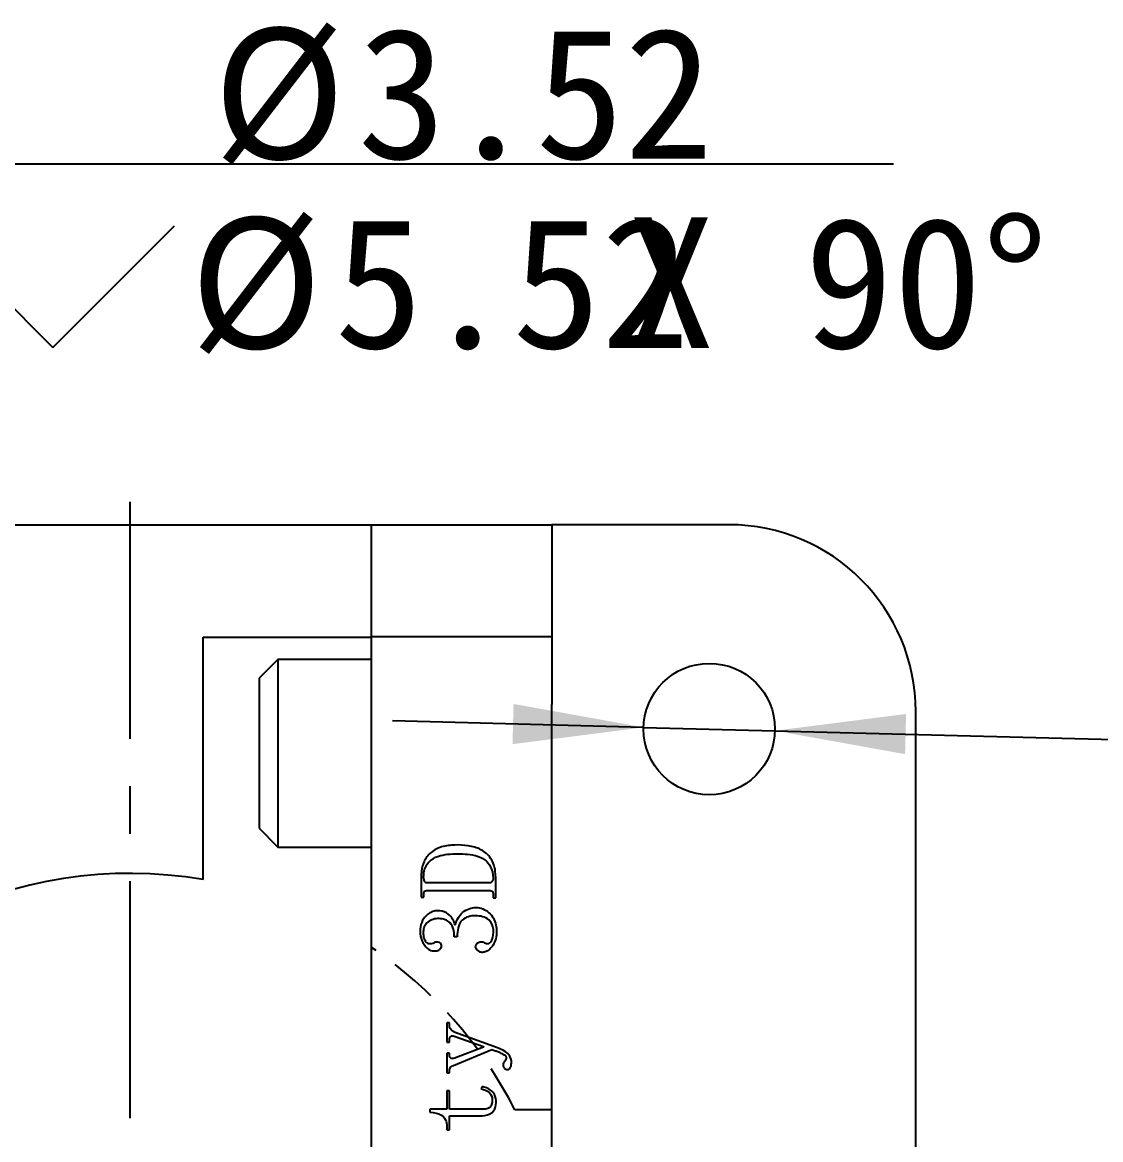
# Model space of a CAD drawing. Extents: x 2 to 295, y 1 to 209.
# Drawn here: x 177.33 to 206.21, y 140.77 to 170.7 of the extents above; entities that cross this region are included whole.
import ezdxf

# ---------------------------------------------------------------- set-up
doc = ezdxf.new("R2010")
doc.units = 0
for name, pattern in [('SLD-实线', [0]), ('SLD-点画线', [10.16, 6.35, -1.27, 1.27, -1.27]), ('SLD-虚线', [1.905, 1.27, -0.635])]:
    doc.linetypes.add(name, pattern=pattern)
doc.layers.get('0').update_dxf_attribs({"linetype": 'CONTINUOUS'})
doc.layers.add('DIM', color=5, linetype='SLD-实线')
doc.layers.add('中心线', color=1, linetype='SLD-点画线')
doc.styles.add('SLDTEXTSTYLE11', font='', dxfattribs={"width": 0.67})
doc.styles.add('SLDTEXTSTYLE12', font='')
doc.styles.get('SLDTEXTSTYLE11').set_extended_font_data('宋体')
doc.styles.get('SLDTEXTSTYLE12').set_extended_font_data('宋体')
doc.dimstyles.new('SLDDIMSTYLE4', dxfattribs={"dimtxt": 3.5, "dimasz": 3.5, "dimexe": 0, "dimexo": 0.0625, "dimgap": 0.875, "dimtad": 0, "dimtih": 1, "dimtoh": 1, "dimrnd": 1e-09, "dimzin": 12, "dimdsep": 46, "dimtxsty": 'SLDTEXTSTYLE11', "dimsah": 1, "dimcen": 0, "dimadec": 0, "dimazin": 0, "dimtfac": 1, "dimtmove": 0, "dimatfit": 3, "dimfxl": 0, "dimtolj": 1, "dimtzin": 12, "dimarcsym": 0})
doc.dimstyles.new('SLDDIMSTYLE5', dxfattribs={"dimtxt": 3.5, "dimasz": 3.5, "dimexe": 0, "dimexo": 0.0625, "dimgap": 0.875, "dimtad": 0, "dimtih": 1, "dimtoh": 1, "dimrnd": 1e-09, "dimzin": 12, "dimdsep": 46, "dimtxsty": 'SLDTEXTSTYLE11', "dimsah": 1, "dimcen": 0, "dimadec": 0, "dimazin": 0, "dimtfac": 1, "dimtmove": 0, "dimatfit": 3, "dimfxl": 0, "dimtolj": 1, "dimtzin": 12, "dimarcsym": 0})
doc.dimstyles.new('SLDDIMSTYLE6', dxfattribs={"dimtxt": 3.5, "dimasz": 3.5, "dimexe": 0, "dimexo": 0.0625, "dimgap": 0.875, "dimtad": 0, "dimtih": 1, "dimtoh": 1, "dimrnd": 1e-09, "dimzin": 12, "dimdsep": 46, "dimtxsty": 'SLDTEXTSTYLE11', "dimsah": 1, "dimcen": 0, "dimadec": 0, "dimazin": 0, "dimtfac": 1, "dimtmove": 0, "dimatfit": 3, "dimfxl": 0, "dimtolj": 1, "dimtzin": 12, "dimarcsym": 0})

# ---------------------------------------------------------------- blocks, each defined once
blk = doc.blocks.new('_D_13')
at = {"layer": 'DIM'}
for p, q in [((193.967, 151.815), (187.239, 151.986)), ((193.967, 151.815), (197.484, 151.725)), ((197.484, 151.725), (206.998, 151.483)), ((206.998, 151.483), (220.622, 151.483))]:
    blk.add_line(p, q, dxfattribs=at)
for points in [[(193.967, 151.815), (190.482, 152.442), (190.455, 151.365)], [(197.484, 151.725), (200.969, 151.098), (200.996, 152.174)]]:
    blk.add_solid(points, dxfattribs=at)
at = {"layer": 'DIM', "char_height": 3.5, "attachment_point": 1, "style": 'SLDTEXTSTYLE12'}
for s, insert in [('3*', (208.586, 155.556)), ('%%c', (211.308, 155.556)), ('3.52', (215.178, 155.556))]:
    blk.add_mtext(s, dxfattribs=dict(at, insert=insert))
blk = doc.blocks.new('SW_SYMBOL_HOLE_SINK')
at = {"layer": 'DIM', "color": 0}
for p, q in [((0, 875), (800, 75)), ((800, 75), (1600, 875))]:
    blk.add_line(p, q, dxfattribs=at)
blk = doc.blocks.new('_D_14')
at = {"layer": 'DIM'}
for p, q in [((166.085, 154.17), (173.301, 166.909)), ((173.301, 166.909), (200.655, 166.909)), ((163.366, 149.369), (166.085, 154.17)), ((163.366, 149.369), (160.049, 143.513))]:
    blk.add_line(p, q, dxfattribs=at)
for points in [[(166.085, 154.17), (168.279, 156.95), (167.341, 157.481)], [(163.366, 149.369), (161.172, 146.589), (162.109, 146.059)]]:
    blk.add_solid(points, dxfattribs=at)
at = {"layer": 'DIM', "xscale": 0.004072727272727273, "yscale": 0.004072727272727273, "zscale": 0.004072727272727273}
blk.add_blockref('SW_SYMBOL_HOLE_SINK', (174.888, 161.685), dxfattribs=at)
at = {"layer": 'DIM', "char_height": 3.5, "attachment_point": 1, "style": 'SLDTEXTSTYLE12'}
for s, insert in [('%%c', (182.434, 170.545)), ('3.52 ', (186.304, 170.545)), ('%%c', (181.813, 165.471)), (' X 90°', (191.128, 165.471)), ('5.52', (185.683, 165.471))]:
    blk.add_mtext(s, dxfattribs=dict(at, insert=insert))
blk = doc.blocks.new('_D_15')
at = {"layer": 'DIM'}
for p, q in [((170.268, 142.242), (164.479, 145.675)), ((170.268, 142.242), (190.15, 130.452)), ((190.15, 130.452), (208.218, 119.738)), ((208.218, 119.738), (220.481, 119.738))]:
    blk.add_line(p, q, dxfattribs=at)
blk.add_arc((180.209, 136.347), 11.557, 305.8114, 334.2771, dxfattribs=at)
for points in [[(170.268, 142.242), (167.532, 144.491), (166.983, 143.564)], [(190.15, 130.452), (192.886, 128.204), (193.435, 129.13)]]:
    blk.add_solid(points, dxfattribs=at)
at = {"layer": 'DIM', "char_height": 3.5, "attachment_point": 1, "style": 'SLDTEXTSTYLE12'}
for s, insert in [('%%c', (209.805, 123.811)), ('23.12', (213.675, 123.811))]:
    blk.add_mtext(s, dxfattribs=dict(at, insert=insert))
blk = doc.blocks.new('SW_CENTERMARKSYMBOL_0')
at = {"layer": '中心线', "color": 0}
blk.add_line((0, 5), (0, 22.045), dxfattribs=at)

msp = doc.modelspace()

# ---------------------------------------------------------------- linework, layer by layer
at = {"color": 7, "linetype": 'SLD-实线'}
for p, q in [((162.253, 157.242), (186.68, 157.242)), ((186.68, 157.242), (191.504, 157.242)), ((186.68, 154.242), (186.68, 157.242)), ((191.504, 157.242), (191.504, 154.242)), ((196.253, 157.242), (191.504, 157.242)), ((182.165, 154.233), (186.68, 154.233)), ((182.165, 147.738), (182.165, 154.233)), ((186.68, 136.347), (186.68, 154.242)), ((191.504, 154.242), (186.68, 154.242)), ((191.504, 154.242), (191.504, 152.427)), ((184.168, 153.633), (183.665, 153.131)), ((186.68, 153.633), (184.168, 153.633)), ((184.168, 153.633), (184.168, 151.121)), ((183.665, 153.131), (183.665, 149.111)), ((191.504, 130.698), (191.504, 152.427)), ((201.253, 137.855), (201.253, 152.242)), ((184.168, 151.121), (184.168, 148.608)), ((183.665, 149.111), (184.168, 148.608)), ((184.168, 148.608), (186.68, 148.608)), ((188.004, 147.264), (188.075, 147.264)), ((189.934, 147.251), (190.004, 147.251)), ((188.975, 146.209), (188.893, 146.209)), ((188.695, 143.904), (188.695, 143.383)), ((188.765, 143.904), (188.695, 143.904)), ((190.051, 143.234), (188.893, 143.655)), ((188.695, 143.383), (188.765, 143.383)), ((188.893, 143.544), (189.677, 143.271)), ((188.695, 143.085), (188.695, 142.565)), ((188.765, 143.085), (188.695, 143.085)), ((188.87, 142.763), (189.899, 143.184)), ((189.677, 143.246), (188.882, 142.949)), ((189.677, 143.271), (189.677, 143.246)), ((188.695, 142.565), (188.765, 142.565)), ((189.642, 142.192), (189.619, 142.131)), ((188.695, 142.081), (188.695, 141.585)), ((188.765, 142.081), (188.695, 142.081)), ((188.765, 141.585), (188.765, 142.081)), ((188.239, 141.585), (188.239, 141.511)), ((188.695, 141.585), (188.239, 141.585)), ((188.239, 141.511), (188.332, 141.498)), ((188.765, 141.039), (188.765, 141.411)), ((188.695, 141.039), (188.765, 141.039))]:
    msp.add_line(p, q, dxfattribs=at)
at = {"color": 7, "linetype": 'SLD-虚线'}
msp.add_line((191.504, 141.573), (190.518, 141.573), dxfattribs=at)
at = {"color": 7, "linetype": 'SLD-实线'}
msp.add_circle((195.725, 151.77), 1.759, dxfattribs=at)
for centre, radius, start, end in [((196.253, 152.242), 5, 0, 90), ((180.209, 136.347), 11.557, 80.2556, 300.8663)]:
    msp.add_arc(centre, radius, start, end, dxfattribs=at)
at = {"color": 7, "linetype": 'SLD-虚线'}
msp.add_arc((180.209, 136.347), 11.557, 26.8832, 55.9505, dxfattribs=at)
at = {"color": 7, "linetype": 'SLD-实线'}
for points, knots in [([(188.239, 148.435), (188.164, 148.363), (188.107, 148.276), (188.03, 148.086), (188.011, 147.983), (188.003, 147.829), (188.004, 147.778), (188.004, 147.675), (188.004, 147.521), (188.004, 147.366), (188.004, 147.264)], [0, 0, 0, 0, 0.25, 0.25, 0.5, 0.5, 0.625, 0.625, 0.75, 1, 1, 1, 1]), ([(190.004, 147.251), (190.004, 147.37), (190.004, 147.488), (190.004, 147.724), (190.009, 147.843), (189.977, 148.078), (189.94, 148.196), (189.81, 148.4), (189.717, 148.483), (189.503, 148.594), (189.384, 148.626), (189.147, 148.662), (189.027, 148.667), (188.786, 148.66), (188.667, 148.646), (188.435, 148.577), (188.325, 148.52), (188.239, 148.435)], [0, 0, 0, 0, 0.125, 0.125, 0.25, 0.25, 0.375, 0.375, 0.5, 0.5, 0.625, 0.625, 0.75, 0.75, 0.875, 0.875, 1, 1, 1, 1]), ([(188.279, 148.268), (188.35, 148.324), (188.435, 148.357), (188.608, 148.402), (188.696, 148.414), (188.875, 148.428), (188.964, 148.43), (189.142, 148.426), (189.231, 148.421), (189.408, 148.396), (189.496, 148.377), (189.621, 148.326), (189.66, 148.306), (189.733, 148.254), (189.765, 148.221), (189.851, 148.118), (189.893, 148.037), (189.926, 147.906), (189.932, 147.861), (189.936, 147.771), (189.935, 147.723), (189.911, 147.685)], [0, 0, 0, 0, 0.125, 0.125, 0.25, 0.25, 0.375, 0.375, 0.5, 0.5, 0.625, 0.625, 0.6875, 0.6875, 0.75, 0.75, 0.875, 0.875, 0.9375, 0.9375, 1, 1, 1, 1]), ([(188.098, 147.691), (188.085, 147.715), (188.08, 147.742), (188.074, 147.796), (188.074, 147.822), (188.077, 147.902), (188.085, 147.956), (188.131, 148.11), (188.194, 148.201), (188.279, 148.268)], [0, 0, 0, 0, 0.125, 0.125, 0.25, 0.25, 0.5, 0.5, 1, 1, 1, 1]), ([(189.911, 147.685), (189.906, 147.677), (189.9, 147.67), (189.893, 147.665), (189.886, 147.659), (189.878, 147.655), (189.87, 147.652), (189.86, 147.649), (189.85, 147.648), (189.84, 147.648), (189.798, 147.648), (189.756, 147.648), (189.713, 147.648), (189.545, 147.648), (189.376, 147.648), (189.208, 147.648), (189.023, 147.648), (188.838, 147.648), (188.653, 147.648), (188.584, 147.648), (188.515, 147.648), (188.445, 147.648), (188.402, 147.648), (188.359, 147.648), (188.315, 147.648), (188.288, 147.648), (188.261, 147.648), (188.234, 147.648), (188.217, 147.648), (188.2, 147.648), (188.183, 147.648), (188.171, 147.648), (188.158, 147.647), (188.146, 147.65), (188.138, 147.653), (188.131, 147.656), (188.124, 147.661), (188.118, 147.665), (188.112, 147.671), (188.107, 147.677), (188.104, 147.682), (188.101, 147.686), (188.098, 147.691)], [0, 0, 0, 0, 0.000026605, 0.000026605, 0.000026605, 0.000053399, 0.000053399, 0.000053399, 0.000083756, 0.000083756, 0.000083756, 0.000208923, 0.000208923, 0.000208923, 0.000709589, 0.000709589, 0.000709589, 0.001259308, 0.001259308, 0.001259308, 0.001465103, 0.001465103, 0.001465103, 0.001593855, 0.001593855, 0.001593855, 0.001674408, 0.001674408, 0.001674408, 0.001724804, 0.001724804, 0.001724804, 0.001761767, 0.001761767, 0.001761767, 0.001785491, 0.001785491, 0.001785491, 0.001809143, 0.001809143, 0.001809143, 0.001825539, 0.001825539, 0.001825539, 0.001825539]), ([(188.075, 147.264), (188.075, 147.28), (188.075, 147.297), (188.075, 147.313), (188.075, 147.33), (188.074, 147.346), (188.076, 147.363), (188.077, 147.376), (188.079, 147.39), (188.085, 147.403), (188.088, 147.411), (188.092, 147.419), (188.098, 147.425)], [0, 0, 0, 0, 0.0000495397, 0.0000495397, 0.0000495397, 0.0000991016, 0.0000991016, 0.0000991016, 0.0001408266, 0.0001408266, 0.0001408266, 0.0001663059, 0.0001663059, 0.0001663059, 0.0001663059]), ([(188.098, 147.425), (188.111, 147.439), (188.13, 147.446), (188.168, 147.451), (188.187, 147.45), (188.244, 147.45), (188.358, 147.45), (188.624, 147.45), (189.004, 147.45), (189.384, 147.45), (189.65, 147.45), (189.764, 147.45), (189.821, 147.45), (189.84, 147.451), (189.878, 147.446), (189.897, 147.439), (189.911, 147.425)], [0, 0, 0, 0, 0.03125, 0.03125, 0.0625, 0.0625, 0.125, 0.25, 0.5, 0.75, 0.875, 0.9375, 0.9375, 0.96875, 0.96875, 1, 1, 1, 1]), ([(189.911, 147.425), (189.916, 147.419), (189.921, 147.412), (189.924, 147.404), (189.929, 147.393), (189.931, 147.38), (189.933, 147.367), (189.935, 147.348), (189.934, 147.329), (189.934, 147.309), (189.934, 147.29), (189.934, 147.271), (189.934, 147.251)], [0, 0, 0, 0, 0.0000241275, 0.0000241275, 0.0000241275, 0.000062422, 0.000062422, 0.000062422, 0.0001199191, 0.0001199191, 0.0001199191, 0.0001775448, 0.0001775448, 0.0001775448, 0.0001775448]), ([(189.162, 146.892), (189.216, 146.926), (189.273, 146.954), (189.397, 146.989), (189.461, 146.994), (189.588, 146.981), (189.65, 146.962), (189.763, 146.903), (189.813, 146.863), (189.858, 146.817)], [0, 0, 0, 0, 0.25, 0.25, 0.5, 0.5, 0.75, 0.75, 1, 1, 1, 1]), ([(188.735, 146.811), (188.669, 146.861), (188.589, 146.89), (188.466, 146.905), (188.424, 146.906), (188.343, 146.894), (188.303, 146.88), (188.23, 146.842), (188.196, 146.818), (188.134, 146.763), (188.105, 146.734), (188.032, 146.633), (188.002, 146.554), (187.964, 146.31), (187.993, 146.137), (188.129, 145.93), (188.193, 145.869), (188.31, 145.829), (188.352, 145.824), (188.435, 145.827), (188.481, 145.836), (188.507, 145.869)], [0, 0, 0, 0, 0.125, 0.125, 0.1875, 0.1875, 0.25, 0.25, 0.3125, 0.3125, 0.375, 0.375, 0.5, 0.5, 0.75, 0.75, 0.875, 0.875, 0.9375, 0.9375, 1, 1, 1, 1]), ([(188.782, 146.576), (188.745, 146.615), (188.699, 146.645), (188.598, 146.683), (188.543, 146.691), (188.436, 146.694), (188.381, 146.688), (188.278, 146.658), (188.229, 146.633), (188.186, 146.6)], [0, 0, 0, 0, 0.25, 0.25, 0.5, 0.5, 0.75, 0.75, 1, 1, 1, 1]), ([(188.917, 146.52), (188.941, 146.591), (188.971, 146.662), (189.05, 146.791), (189.098, 146.85), (189.162, 146.892)], [0, 0, 0, 0, 0.5, 0.5, 1, 1, 1, 1]), ([(189.104, 146.65), (189.045, 146.596), (189.015, 146.52), (188.981, 146.367), (188.975, 146.288), (188.975, 146.209)], [0, 0, 0, 0, 0.5, 0.5, 1, 1, 1, 1]), ([(189.823, 146.656), (189.775, 146.7), (189.715, 146.727), (189.591, 146.76), (189.526, 146.766), (189.398, 146.768), (189.334, 146.763), (189.21, 146.725), (189.152, 146.694), (189.104, 146.65)], [0, 0, 0, 0, 0.25, 0.25, 0.5, 0.5, 0.75, 0.75, 1, 1, 1, 1]), ([(189.858, 146.817), (189.947, 146.726), (189.997, 146.607), (190.036, 146.358), (190.033, 146.23), (189.973, 146.051), (189.944, 145.994), (189.869, 145.893), (189.823, 145.847), (189.738, 145.804), (189.707, 145.794), (189.645, 145.786), (189.612, 145.787), (189.552, 145.809), (189.526, 145.829), (189.484, 145.875), (189.467, 145.905), (189.466, 145.937)], [0, 0, 0, 0, 0.25, 0.25, 0.5, 0.5, 0.625, 0.625, 0.75, 0.75, 0.8125, 0.8125, 0.875, 0.875, 0.9375, 0.9375, 1, 1, 1, 1]), ([(189.899, 146.116), (189.943, 146.204), (189.952, 146.303), (189.931, 146.494), (189.895, 146.59), (189.823, 146.656)], [0, 0, 0, 0, 0.5, 0.5, 1, 1, 1, 1]), ([(188.186, 146.6), (188.151, 146.574), (188.123, 146.54), (188.083, 146.462), (188.072, 146.419), (188.062, 146.334), (188.061, 146.29), (188.075, 146.204), (188.087, 146.163), (188.104, 146.123)], [0, 0, 0, 0, 0.25, 0.25, 0.5, 0.5, 0.75, 0.75, 1, 1, 1, 1]), ([(188.893, 146.209), (188.893, 146.275), (188.888, 146.341), (188.855, 146.467), (188.827, 146.527), (188.782, 146.576)], [0, 0, 0, 0, 0.5, 0.5, 1, 1, 1, 1]), ([(188.104, 146.123), (188.119, 146.086), (188.144, 146.052), (188.216, 146.019), (188.258, 146.022), (188.317, 146.03), (188.336, 146.033), (188.359, 146.051), (188.366, 146.058), (188.382, 146.068), (188.391, 146.071), (188.419, 146.075), (188.437, 146.073), (188.474, 146.066), (188.492, 146.059), (188.507, 146.048)], [0, 0, 0, 0, 0.25, 0.25, 0.5, 0.5, 0.625, 0.625, 0.6875, 0.6875, 0.75, 0.75, 0.875, 0.875, 1, 1, 1, 1]), ([(188.507, 146.048), (188.514, 146.044), (188.521, 146.037), (188.525, 146.03), (188.53, 146.023), (188.534, 146.015), (188.536, 146.007), (188.541, 145.993), (188.542, 145.977), (188.542, 145.962), (188.542, 145.945), (188.539, 145.928), (188.533, 145.912), (188.527, 145.897), (188.518, 145.882), (188.507, 145.869)], [0, 0, 0, 0, 0.0000258299, 0.0000258299, 0.0000258299, 0.0000514078, 0.0000514078, 0.0000514078, 0.0000964035, 0.0000964035, 0.0000964035, 0.0001474621, 0.0001474621, 0.0001474621, 0.0001984024, 0.0001984024, 0.0001984024, 0.0001984024]), ([(189.466, 145.937), (189.466, 145.958), (189.469, 145.978), (189.487, 146.016), (189.501, 146.032), (189.519, 146.042)], [0, 0, 0, 0, 0.5, 0.5, 1, 1, 1, 1]), ([(189.519, 146.042), (189.547, 146.059), (189.577, 146.074), (189.641, 146.073), (189.674, 146.067), (189.7, 146.048)], [0, 0, 0, 0, 0.5, 0.5, 1, 1, 1, 1]), ([(189.7, 146.048), (189.718, 146.039), (189.737, 146.031), (189.777, 146.022), (189.798, 146.023), (189.855, 146.044), (189.881, 146.08), (189.899, 146.116)], [0, 0, 0, 0, 0.25, 0.25, 0.5, 0.5, 1, 1, 1, 1]), ([(188.8, 143.73), (188.782, 143.755), (188.769, 143.783), (188.762, 143.843), (188.765, 143.873), (188.765, 143.904)], [0, 0, 0, 0, 0.5, 0.5, 1, 1, 1, 1]), ([(188.893, 143.655), (188.883, 143.66), (188.874, 143.664), (188.865, 143.67), (188.856, 143.675), (188.847, 143.681), (188.839, 143.688), (188.824, 143.7), (188.811, 143.714), (188.8, 143.73)], [0, 0, 0, 0, 0.0000317153, 0.0000317153, 0.0000317153, 0.0000634552, 0.0000634552, 0.0000634552, 0.0001210867, 0.0001210867, 0.0001210867, 0.0001210867]), ([(188.765, 143.383), (188.765, 143.397), (188.765, 143.412), (188.765, 143.426), (188.765, 143.44), (188.764, 143.455), (188.765, 143.469), (188.766, 143.481), (188.769, 143.492), (188.774, 143.503), (188.779, 143.514), (188.786, 143.524), (188.794, 143.532), (188.796, 143.534), (188.798, 143.536), (188.8, 143.537)], [0, 0, 0, 0, 0.0000430022, 0.0000430022, 0.0000430022, 0.0000860104, 0.0000860104, 0.0000860104, 0.0001213881, 0.0001213881, 0.0001213881, 0.0001569963, 0.0001569963, 0.0001569963, 0.0001652061, 0.0001652061, 0.0001652061, 0.0001652061]), ([(188.8, 143.537), (188.805, 143.542), (188.812, 143.547), (188.819, 143.55), (188.825, 143.552), (188.833, 143.554), (188.84, 143.555), (188.85, 143.555), (188.861, 143.554), (188.871, 143.551), (188.878, 143.55), (188.886, 143.547), (188.893, 143.544)], [0, 0, 0, 0, 0.00002222065, 0.00002222065, 0.00002222065, 0.00004445914, 0.00004445914, 0.00004445914, 0.00007504163, 0.00007504163, 0.00007504163, 0.0000986602, 0.0000986602, 0.0000986602, 0.0000986602]), ([(188.794, 142.961), (188.787, 142.967), (188.781, 142.974), (188.777, 142.982), (188.773, 142.989), (188.77, 142.998), (188.768, 143.007), (188.765, 143.019), (188.765, 143.033), (188.765, 143.046), (188.765, 143.059), (188.765, 143.072), (188.765, 143.085)], [0, 0, 0, 0, 0.0000267341, 0.0000267341, 0.0000267341, 0.0000533098, 0.0000533098, 0.0000533098, 0.0000923376, 0.0000923376, 0.0000923376, 0.0001317666, 0.0001317666, 0.0001317666, 0.0001317666]), ([(189.899, 143.184), (189.915, 143.18), (189.93, 143.176), (189.946, 143.171), (189.961, 143.166), (189.977, 143.161), (189.992, 143.156), (190.022, 143.146), (190.051, 143.135), (190.08, 143.123)], [0, 0, 0, 0, 0.0000484465, 0.0000484465, 0.0000484465, 0.0000968919, 0.0000968919, 0.0000968919, 0.0001912972, 0.0001912972, 0.0001912972, 0.0001912972]), ([(190.396, 142.701), (190.412, 142.727), (190.419, 142.757), (190.426, 142.817), (190.427, 142.848), (190.418, 142.938), (190.395, 142.998), (190.32, 143.092), (190.269, 143.128), (190.165, 143.189), (190.108, 143.214), (190.051, 143.234)], [0, 0, 0, 0, 0.125, 0.125, 0.25, 0.25, 0.5, 0.5, 0.75, 0.75, 1, 1, 1, 1]), ([(190.08, 143.123), (190.095, 143.116), (190.109, 143.11), (190.124, 143.103), (190.138, 143.096), (190.153, 143.089), (190.167, 143.082), (190.187, 143.072), (190.207, 143.06), (190.227, 143.048)], [0, 0, 0, 0, 0.0000478281, 0.0000478281, 0.0000478281, 0.0000956617, 0.0000956617, 0.0000956617, 0.0001643753, 0.0001643753, 0.0001643753, 0.0001643753]), ([(190.227, 143.048), (190.232, 143.046), (190.238, 143.044), (190.244, 143.041), (190.252, 143.036), (190.259, 143.03), (190.265, 143.023), (190.268, 143.019), (190.271, 143.015), (190.273, 143.011)], [0, 0, 0, 0, 0.00001864806, 0.00001864806, 0.00001864806, 0.00004680727, 0.00004680727, 0.00004680727, 0.00006126148, 0.00006126148, 0.00006126148, 0.00006126148]), ([(188.765, 142.565), (188.765, 142.606), (188.763, 142.648), (188.799, 142.721), (188.83, 142.752), (188.87, 142.763)], [0, 0, 0, 0, 0.5, 0.5, 1, 1, 1, 1]), ([(188.882, 142.949), (188.866, 142.945), (188.849, 142.944), (188.833, 142.946), (188.826, 142.946), (188.819, 142.948), (188.813, 142.95), (188.806, 142.953), (188.8, 142.956), (188.794, 142.961)], [0, 0, 0, 0, 0.00004905905, 0.00004905905, 0.00004905905, 0.00006913417, 0.00006913417, 0.00006913417, 0.00009092814, 0.00009092814, 0.00009092814, 0.00009092814]), ([(190.25, 142.874), (190.237, 142.86), (190.225, 142.845), (190.216, 142.828), (190.21, 142.815), (190.205, 142.801), (190.204, 142.787), (190.202, 142.773), (190.203, 142.758), (190.206, 142.744), (190.208, 142.731), (190.212, 142.719), (190.218, 142.708), (190.223, 142.698), (190.23, 142.689), (190.238, 142.682)], [0, 0, 0, 0, 0.0000576737, 0.0000576737, 0.0000576737, 0.0001006412, 0.0001006412, 0.0001006412, 0.0001433173, 0.0001433173, 0.0001433173, 0.0001816694, 0.0001816694, 0.0001816694, 0.0002140299, 0.0002140299, 0.0002140299, 0.0002140299]), ([(190.273, 143.011), (190.278, 143.001), (190.281, 142.989), (190.283, 142.978), (190.285, 142.966), (190.286, 142.954), (190.285, 142.943), (190.283, 142.93), (190.277, 142.918), (190.27, 142.906), (190.264, 142.895), (190.257, 142.885), (190.25, 142.874)], [0, 0, 0, 0, 0.0000348874, 0.0000348874, 0.0000348874, 0.0000693789, 0.0000693789, 0.0000693789, 0.0001091875, 0.0001091875, 0.0001091875, 0.0001465612, 0.0001465612, 0.0001465612, 0.0001465612]), ([(190.238, 142.682), (190.249, 142.672), (190.262, 142.664), (190.275, 142.658), (190.285, 142.654), (190.296, 142.652), (190.307, 142.651), (190.317, 142.651), (190.328, 142.652), (190.338, 142.655), (190.348, 142.658), (190.357, 142.662), (190.366, 142.668), (190.374, 142.673), (190.382, 142.68), (190.388, 142.689), (190.391, 142.692), (190.393, 142.696), (190.396, 142.701)], [0, 0, 0, 0, 0.0000444212, 0.0000444212, 0.0000444212, 0.0000763358, 0.0000763358, 0.0000763358, 0.0001077412, 0.0001077412, 0.0001077412, 0.0001379445, 0.0001379445, 0.0001379445, 0.0001681398, 0.0001681398, 0.0001681398, 0.0001825026, 0.0001825026, 0.0001825026, 0.0001825026]), ([(189.911, 141.504), (189.969, 141.556), (190, 141.63), (190.022, 141.782), (190.018, 141.86), (189.967, 142.004), (189.916, 142.066), (189.792, 142.154), (189.718, 142.181), (189.642, 142.192)], [0, 0, 0, 0, 0.25, 0.25, 0.5, 0.5, 0.75, 0.75, 1, 1, 1, 1]), ([(189.835, 142.031), (189.885, 141.982), (189.909, 141.912), (189.911, 141.808), (189.909, 141.773), (189.892, 141.705), (189.876, 141.673), (189.852, 141.647)], [0, 0, 0, 0, 0.5, 0.5, 0.75, 0.75, 1, 1, 1, 1]), ([(189.852, 141.647), (189.82, 141.613), (189.774, 141.599), (189.682, 141.585), (189.636, 141.585), (189.499, 141.585), (189.224, 141.585), (188.948, 141.585), (188.765, 141.585)], [0, 0, 0, 0, 0.125, 0.125, 0.25, 0.25, 0.5, 1, 1, 1, 1]), ([(188.607, 141.38), (188.649, 141.336), (188.676, 141.28), (188.699, 141.161), (188.695, 141.1), (188.695, 141.039)], [0, 0, 0, 0, 0.5, 0.5, 1, 1, 1, 1]), ([(188.765, 141.411), (188.959, 141.411), (189.202, 141.411), (189.446, 141.411), (189.543, 141.411), (189.591, 141.41), (189.737, 141.419), (189.837, 141.439), (189.911, 141.504)], [0, 0, 0, 0, 0.5, 0.625, 0.625, 0.75, 0.75, 1, 1, 1, 1])]:
    msp.add_open_spline(points, degree=3, knots=knots, dxfattribs=at)
for points in [[(188.917, 146.52), (188.884, 146.632), (188.829, 146.74), (188.735, 146.811)], [(189.619, 142.131), (189.698, 142.116), (189.777, 142.088), (189.835, 142.031)], [(188.332, 141.498), (188.433, 141.485), (188.536, 141.455), (188.607, 141.38)]]:
    msp.add_open_spline(points, degree=3, dxfattribs=at)

# ---------------------------------------------------------------- block references
at = {"layer": '中心线'}
msp.add_blockref('SW_CENTERMARKSYMBOL_0', (180.209, 136.347), dxfattribs=at)

# ---------------------------------------------------------------- dimensions: what is measured, and where the dimension line sits
at = {"layer": 'DIM'}
for p1, p2, text, dimstyle, picture, middle in [((166.085, 154.17), (163.366, 149.369), '%%c3.52 \\P{\\fGDT;w}<> X 90°', 'SLDDIMSTYLE5', '_D_14', (187.772, 166.185)), ((197.484, 151.725), (193.967, 151.815), '3*<>', 'SLDDIMSTYLE4', '_D_13', (214.604, 154.02))]:
    dim = msp.add_diameter_dim_2p(p1=p1, p2=p2, text=text, dimstyle=dimstyle, dxfattribs=at)
    dim.commit()
    dim.dimension.update_dxf_attribs({"geometry": picture, "text_midpoint": middle, "dimtype": 163})
dim = msp.add_diameter_dim_2p(p1=(190.15, 130.452), p2=(170.268, 142.242), dimstyle='SLDDIMSTYLE6', dxfattribs=at)
dim.commit()
dim.dimension.update_dxf_attribs({"geometry": '_D_15', "text_midpoint": (215.143, 122.275), "dimtype": 163})

doc.saveas('drawing.dxf')
